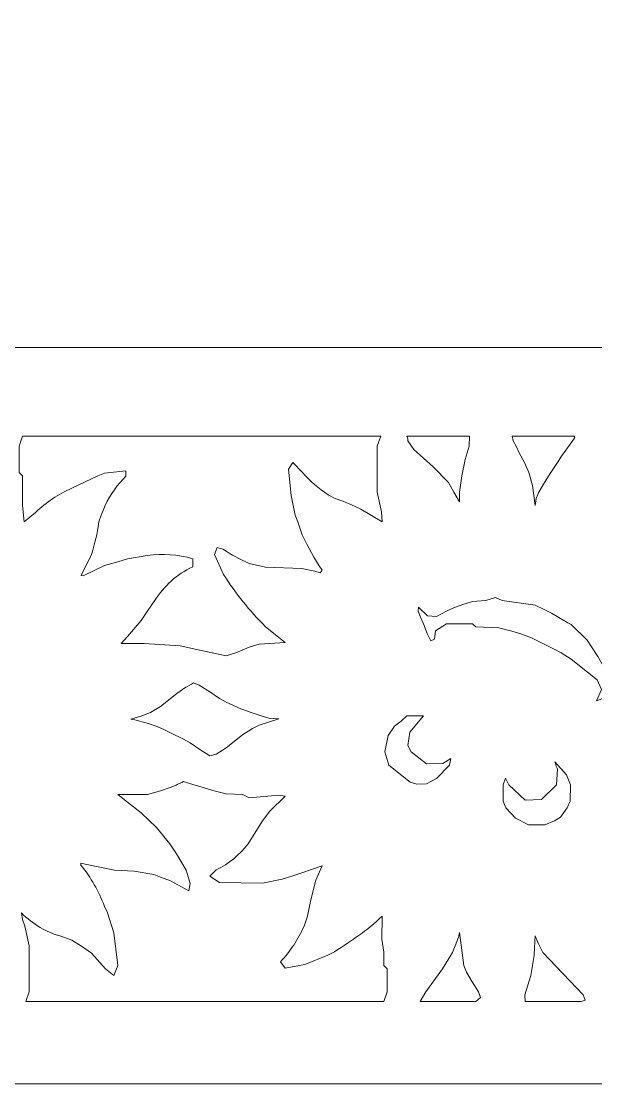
# Model space of a CAD drawing. Header units: centimetres. Extents: x -13.8 to 13.8, y -13.7 to 13.7.
# Drawn here: x 4.453 to 6.462, y -13.671 to -9.957 of the extents above; entities that cross this region are included whole.
import ezdxf

# ---------------------------------------------------------------- set-up
doc = ezdxf.new("R2010")
doc.units = ezdxf.units.CM
doc.header["$MEASUREMENT"] = 0
doc.layers.add('Layer 1', color=7, linetype='Continuous')

msp = doc.modelspace()

# ---------------------------------------------------------------- linework, layer by layer
at = {"layer": 'Layer 1', "lineweight": 0}
msp.add_lwpolyline([(0.73523, -13.67105), (13.55625, -13.67105), (13.55625, -0.86165), (0.73523, -0.86165), (0.73523, -13.67105)], close=True, dxfattribs=at)
at = {"layer": 'Layer 1', "color": 7, "lineweight": 0}
msp.add_lwpolyline([(3.3087, -11.09798), (10.9828, -11.09798), (10.9828, -3.4353), (3.3087, -3.4353), (3.3087, -11.09798)], close=True, dxfattribs=at)
for points, knots in [([(4.45741, -11.40809), (4.45741, -11.40809), (5.70995, -11.40809), (5.70995, -11.40809), (5.70995, -11.40809), (5.70995, -11.40809), (5.69815, -11.44257), (5.69815, -11.44257), (5.69815, -11.44257), (5.69815, -11.44257), (5.69815, -11.60315), (5.69815, -11.60315), (5.69815, -11.60315), (5.69815, -11.60315), (5.71262, -11.6725), (5.71262, -11.6725), (5.71262, -11.6725), (5.71262, -11.6725), (5.71548, -11.70698), (5.71548, -11.70698), (5.71548, -11.70698), (5.71548, -11.70698), (5.6406, -11.66221), (5.6406, -11.66221), (5.6406, -11.66221), (5.6406, -11.66221), (5.60612, -11.6466), (5.60612, -11.6466), (5.60612, -11.6466), (5.60612, -11.6466), (5.58307, -11.63707), (5.58307, -11.63707), (5.58307, -11.63707), (5.58307, -11.63707), (5.54859, -11.62392), (5.54859, -11.62392), (5.54859, -11.62392), (5.54859, -11.62392), (5.52592, -11.61209), (5.52592, -11.61209), (5.52592, -11.61209), (5.49221, -11.58944), (5.46268, -11.56637), (5.43697, -11.53457), (5.43697, -11.53457), (5.43697, -11.53457), (5.40249, -11.50009), (5.40249, -11.50009), (5.40249, -11.50009), (5.40249, -11.50009), (5.38802, -11.52295), (5.38802, -11.52295), (5.38802, -11.52295), (5.38802, -11.52295), (5.39659, -11.61497), (5.39659, -11.61497), (5.39659, -11.61497), (5.39659, -11.61497), (5.41106, -11.68392), (5.41106, -11.68392), (5.41106, -11.68392), (5.41106, -11.68392), (5.4204, -11.70699), (5.4204, -11.70699), (5.4204, -11.70699), (5.4204, -11.70699), (5.43583, -11.75271), (5.43583, -11.75271), (5.43583, -11.75271), (5.45623, -11.79631), (5.47718, -11.83653), (5.50555, -11.8754), (5.50555, -11.8754), (5.50555, -11.8754), (5.49888, -11.88511), (5.49888, -11.88511), (5.49888, -11.88511), (5.49888, -11.88511), (5.47964, -11.87998), (5.47964, -11.87998), (5.47964, -11.87998), (5.47964, -11.87998), (5.43392, -11.86969), (5.43392, -11.86969), (5.43392, -11.86969), (5.43392, -11.86969), (5.30742, -11.86511), (5.30742, -11.86511), (5.30742, -11.86511), (5.30742, -11.86511), (5.25008, -11.85236), (5.25008, -11.85236), (5.25008, -11.85236), (5.21751, -11.83789), (5.1874, -11.8232), (5.15827, -11.80264), (5.15827, -11.80264), (5.15827, -11.80264), (5.13808, -11.79692), (5.13808, -11.79692), (5.13808, -11.79692), (5.13808, -11.79692), (5.12855, -11.82169), (5.12855, -11.82169), (5.12855, -11.82169), (5.12855, -11.82169), (5.16017, -11.89064), (5.16017, -11.89064), (5.16017, -11.89064), (5.20436, -11.95866), (5.24971, -12.01656), (5.30741, -12.07352), (5.30741, -12.07352), (5.30741, -12.07352), (5.37618, -12.12818), (5.37618, -12.12818), (5.37618, -12.12818), (5.37618, -12.12818), (5.28455, -12.13503), (5.28455, -12.13503), (5.28455, -12.13503), (5.28455, -12.13503), (5.25007, -12.14532), (5.25007, -12.14532), (5.25007, -12.14532), (5.25007, -12.14532), (5.20398, -12.16458), (5.20398, -12.16458), (5.20398, -12.16458), (5.20398, -12.16458), (5.1695, -12.17543), (5.1695, -12.17543), (5.1695, -12.17543), (5.1695, -12.17543), (5.07787, -12.15561), (5.07787, -12.15561), (5.07787, -12.15561), (5.07787, -12.15561), (5.00892, -12.14093), (5.00892, -12.14093), (5.00892, -12.14093), (5.00892, -12.14093), (4.88279, -12.13199), (4.88279, -12.13199), (4.88279, -12.13199), (4.88279, -12.13199), (4.80206, -12.13199), (4.80206, -12.13199), (4.80206, -12.13199), (4.80206, -12.13199), (4.82492, -12.10741), (4.82492, -12.10741), (4.82492, -12.10741), (4.82492, -12.10741), (4.87273, -12.05158), (4.87273, -12.05158), (4.87273, -12.05158), (4.87273, -12.05158), (4.8958, -12.0171), (4.8958, -12.0171), (4.8958, -12.0171), (4.8958, -12.0171), (4.91903, -11.98262), (4.91903, -11.98262), (4.91903, -11.98262), (4.95409, -11.92984), (4.99542, -11.89155), (5.05312, -11.86393), (5.05312, -11.86393), (5.05312, -11.86393), (5.05293, -11.83612), (5.05293, -11.83612), (5.05293, -11.83612), (4.99901, -11.82125), (4.94929, -11.81649), (4.89386, -11.82469), (4.89386, -11.82469), (4.89386, -11.82469), (4.82491, -11.83612), (4.82491, -11.83612), (4.82491, -11.83612), (4.82491, -11.83612), (4.79043, -11.8466), (4.79043, -11.8466), (4.79043, -11.8466), (4.79043, -11.8466), (4.74452, -11.85994), (4.74452, -11.85994), (4.74452, -11.85994), (4.74452, -11.85994), (4.66983, -11.89576), (4.66983, -11.89576), (4.66983, -11.89576), (4.66983, -11.89576), (4.66316, -11.89481), (4.66316, -11.89481), (4.66316, -11.89481), (4.66316, -11.89481), (4.69859, -11.82165), (4.69859, -11.82165), (4.69859, -11.82165), (4.71134, -11.77728), (4.71878, -11.75328), (4.72468, -11.70679), (4.72468, -11.70679), (4.72468, -11.70679), (4.73307, -11.68393), (4.73307, -11.68393), (4.73307, -11.68393), (4.73307, -11.68393), (4.74659, -11.64945), (4.74659, -11.64945), (4.74659, -11.64945), (4.76622, -11.6104), (4.78831, -11.57801), (4.81935, -11.54695), (4.81935, -11.54695), (4.81935, -11.54695), (4.81935, -11.52904), (4.81935, -11.52904), (4.81935, -11.52904), (4.81935, -11.52904), (4.74447, -11.53743), (4.74447, -11.53743), (4.74447, -11.53743), (4.74447, -11.53743), (4.7214, -11.546), (4.7214, -11.546), (4.7214, -11.546), (4.7214, -11.546), (4.62977, -11.58944), (4.62977, -11.58944), (4.62977, -11.58944), (4.58119, -11.61172), (4.54195, -11.63762), (4.50327, -11.67403), (4.50327, -11.67403), (4.50327, -11.67403), (4.46289, -11.707), (4.46289, -11.707), (4.46289, -11.707), (4.46289, -11.707), (4.45736, -11.64945), (4.45736, -11.64945), (4.45736, -11.64945), (4.45736, -11.64945), (4.45736, -11.61497), (4.45736, -11.61497), (4.45736, -11.61497), (4.45736, -11.61497), (4.45736, -11.54602), (4.45736, -11.54602), (4.45736, -11.54602), (4.45736, -11.54602), (4.44593, -11.53419), (4.44593, -11.53419), (4.44593, -11.53419), (4.44593, -11.53419), (4.44593, -11.44256), (4.44593, -11.44256), (4.44593, -11.44256), (4.44593, -11.44256), (4.45741, -11.40809), (4.45741, -11.40809)], [0, 0, 0, 0, 0.0149254, 0.0149254, 0.0149254, 0.0149254, 0.0298507, 0.0298507, 0.0298507, 0.0298507, 0.0447761, 0.0447761, 0.0447761, 0.0447761, 0.0597015, 0.0597015, 0.0597015, 0.0597015, 0.0746269, 0.0746269, 0.0746269, 0.0746269, 0.0895522, 0.0895522, 0.0895522, 0.0895522, 0.1044776, 0.1044776, 0.1044776, 0.1044776, 0.119403, 0.119403, 0.119403, 0.119403, 0.1343284, 0.1343284, 0.1343284, 0.1343284, 0.1492537, 0.1492537, 0.1492537, 0.1492537, 0.1641791, 0.1641791, 0.1641791, 0.1641791, 0.1791045, 0.1791045, 0.1791045, 0.1791045, 0.1940299, 0.1940299, 0.1940299, 0.1940299, 0.2089552, 0.2089552, 0.2089552, 0.2089552, 0.2238806, 0.2238806, 0.2238806, 0.2238806, 0.238806, 0.238806, 0.238806, 0.238806, 0.2537313, 0.2537313, 0.2537313, 0.2537313, 0.2686567, 0.2686567, 0.2686567, 0.2686567, 0.2835821, 0.2835821, 0.2835821, 0.2835821, 0.2985075, 0.2985075, 0.2985075, 0.2985075, 0.3134328, 0.3134328, 0.3134328, 0.3134328, 0.3283582, 0.3283582, 0.3283582, 0.3283582, 0.3432836, 0.3432836, 0.3432836, 0.3432836, 0.358209, 0.358209, 0.358209, 0.358209, 0.3731343, 0.3731343, 0.3731343, 0.3731343, 0.3880597, 0.3880597, 0.3880597, 0.3880597, 0.4029851, 0.4029851, 0.4029851, 0.4029851, 0.4179104, 0.4179104, 0.4179104, 0.4179104, 0.4328358, 0.4328358, 0.4328358, 0.4328358, 0.4477612, 0.4477612, 0.4477612, 0.4477612, 0.4626866, 0.4626866, 0.4626866, 0.4626866, 0.4776119, 0.4776119, 0.4776119, 0.4776119, 0.4925373, 0.4925373, 0.4925373, 0.4925373, 0.5074627, 0.5074627, 0.5074627, 0.5074627, 0.5223881, 0.5223881, 0.5223881, 0.5223881, 0.5373134, 0.5373134, 0.5373134, 0.5373134, 0.5522388, 0.5522388, 0.5522388, 0.5522388, 0.5671642, 0.5671642, 0.5671642, 0.5671642, 0.5820896, 0.5820896, 0.5820896, 0.5820896, 0.5970149, 0.5970149, 0.5970149, 0.5970149, 0.6119403, 0.6119403, 0.6119403, 0.6119403, 0.6268657, 0.6268657, 0.6268657, 0.6268657, 0.641791, 0.641791, 0.641791, 0.641791, 0.6567164, 0.6567164, 0.6567164, 0.6567164, 0.6716418, 0.6716418, 0.6716418, 0.6716418, 0.6865672, 0.6865672, 0.6865672, 0.6865672, 0.7014925, 0.7014925, 0.7014925, 0.7014925, 0.7164179, 0.7164179, 0.7164179, 0.7164179, 0.7313433, 0.7313433, 0.7313433, 0.7313433, 0.7462687, 0.7462687, 0.7462687, 0.7462687, 0.761194, 0.761194, 0.761194, 0.761194, 0.7761194, 0.7761194, 0.7761194, 0.7761194, 0.7910448, 0.7910448, 0.7910448, 0.7910448, 0.8059701, 0.8059701, 0.8059701, 0.8059701, 0.8208955, 0.8208955, 0.8208955, 0.8208955, 0.8358209, 0.8358209, 0.8358209, 0.8358209, 0.8507463, 0.8507463, 0.8507463, 0.8507463, 0.8656716, 0.8656716, 0.8656716, 0.8656716, 0.880597, 0.880597, 0.880597, 0.880597, 0.8955224, 0.8955224, 0.8955224, 0.8955224, 0.9104478, 0.9104478, 0.9104478, 0.9104478, 0.9253731, 0.9253731, 0.9253731, 0.9253731, 0.9402985, 0.9402985, 0.9402985, 0.9402985, 0.9552239, 0.9552239, 0.9552239, 0.9552239, 0.9701493, 0.9701493, 0.9701493, 0.9701493, 1, 1, 1, 1]), ([(5.80157, -11.40809), (5.80157, -11.40809), (6.02006, -11.40809), (6.02006, -11.40809), (6.02006, -11.40809), (6.02006, -11.40809), (6.01911, -11.44257), (6.01911, -11.44257), (6.01911, -11.44257), (6.01911, -11.44257), (6.00522, -11.48887), (6.00522, -11.48887), (6.00522, -11.48887), (6.00522, -11.48887), (5.99398, -11.54602), (5.99398, -11.54602), (5.99398, -11.54602), (5.99398, -11.54602), (5.98559, -11.60317), (5.98559, -11.60317), (5.98559, -11.60317), (5.98559, -11.60317), (5.98559, -11.63765), (5.98559, -11.63765), (5.98559, -11.63765), (5.98559, -11.63765), (5.96519, -11.60355), (5.96519, -11.60355), (5.96519, -11.60355), (5.96519, -11.60355), (5.94691, -11.56907), (5.94691, -11.56907), (5.94691, -11.56907), (5.94691, -11.56907), (5.89317, -11.51459), (5.89317, -11.51459), (5.89317, -11.51459), (5.89317, -11.51459), (5.82631, -11.4544), (5.82631, -11.4544), (5.82631, -11.4544), (5.82631, -11.4544), (5.80535, -11.42373), (5.80535, -11.42373), (5.80535, -11.42373), (5.80538, -11.4237), (5.80424, -11.41399), (5.80157, -11.40809)], [0, 0, 0, 0, 0.0769231, 0.0769231, 0.0769231, 0.0769231, 0.1538462, 0.1538462, 0.1538462, 0.1538462, 0.2307692, 0.2307692, 0.2307692, 0.2307692, 0.3076923, 0.3076923, 0.3076923, 0.3076923, 0.3846154, 0.3846154, 0.3846154, 0.3846154, 0.4615385, 0.4615385, 0.4615385, 0.4615385, 0.5384615, 0.5384615, 0.5384615, 0.5384615, 0.6153846, 0.6153846, 0.6153846, 0.6153846, 0.6923077, 0.6923077, 0.6923077, 0.6923077, 0.7692308, 0.7692308, 0.7692308, 0.7692308, 0.8461538, 0.8461538, 0.8461538, 0.8461538, 1, 1, 1, 1]), ([(6.16924, -11.40809), (6.16924, -11.40809), (6.38754, -11.40809), (6.38754, -11.40809), (6.38754, -11.40809), (6.38754, -11.40809), (6.38754, -11.41399), (6.38754, -11.41399), (6.38754, -11.41399), (6.38754, -11.41399), (6.3424, -11.47704), (6.3424, -11.47704), (6.3424, -11.47704), (6.3424, -11.47704), (6.32811, -11.50009), (6.32811, -11.50009), (6.32811, -11.50009), (6.32811, -11.50009), (6.30504, -11.53457), (6.30504, -11.53457), (6.30504, -11.53457), (6.30504, -11.53457), (6.28295, -11.56905), (6.28295, -11.56905), (6.28295, -11.56905), (6.28295, -11.56905), (6.26295, -11.60353), (6.26295, -11.60353), (6.26295, -11.60353), (6.26295, -11.60353), (6.25342, -11.62486), (6.25342, -11.62486), (6.25342, -11.62486), (6.25342, -11.62486), (6.24961, -11.64944), (6.24961, -11.64944), (6.24961, -11.64944), (6.24961, -11.64944), (6.24104, -11.58049), (6.24104, -11.58049), (6.24104, -11.58049), (6.24104, -11.58049), (6.22752, -11.53458), (6.22752, -11.53458), (6.22752, -11.53458), (6.22752, -11.53458), (6.21305, -11.5001), (6.21305, -11.5001), (6.21305, -11.5001), (6.21305, -11.5001), (6.19421, -11.46562), (6.19421, -11.46562), (6.19421, -11.46562), (6.19421, -11.46562), (6.18355, -11.44257), (6.18355, -11.44257), (6.18355, -11.44257), (6.18355, -11.44257), (6.17307, -11.42371), (6.17307, -11.42371), (6.17307, -11.42371), (6.17305, -11.4237), (6.17209, -11.41399), (6.16924, -11.40809)], [0, 0, 0, 0, 0.0588235, 0.0588235, 0.0588235, 0.0588235, 0.1176471, 0.1176471, 0.1176471, 0.1176471, 0.1764706, 0.1764706, 0.1764706, 0.1764706, 0.2352941, 0.2352941, 0.2352941, 0.2352941, 0.2941176, 0.2941176, 0.2941176, 0.2941176, 0.3529412, 0.3529412, 0.3529412, 0.3529412, 0.4117647, 0.4117647, 0.4117647, 0.4117647, 0.4705882, 0.4705882, 0.4705882, 0.4705882, 0.5294118, 0.5294118, 0.5294118, 0.5294118, 0.5882353, 0.5882353, 0.5882353, 0.5882353, 0.6470588, 0.6470588, 0.6470588, 0.6470588, 0.7058824, 0.7058824, 0.7058824, 0.7058824, 0.7647059, 0.7647059, 0.7647059, 0.7647059, 0.8235294, 0.8235294, 0.8235294, 0.8235294, 0.8823529, 0.8823529, 0.8823529, 0.8823529, 1, 1, 1, 1]), ([(6.11172, -11.97102), (6.11172, -11.97102), (6.13476, -11.98227), (6.13476, -11.98227), (6.13476, -11.98227), (6.13476, -11.98227), (6.24964, -11.99788), (6.24964, -11.99788), (6.24964, -11.99788), (6.24964, -11.99788), (6.28409, -12.01502), (6.28409, -12.01502), (6.28409, -12.01502), (6.28409, -12.01502), (6.30677, -12.02568), (6.30677, -12.02568), (6.30677, -12.02568), (6.30677, -12.02568), (6.36431, -12.06018), (6.36431, -12.06018), (6.36431, -12.06018), (6.36431, -12.06018), (6.37574, -12.06609), (6.37574, -12.06609), (6.37574, -12.06609), (6.37574, -12.06609), (6.43157, -12.12056), (6.43157, -12.12056), (6.43157, -12.12056), (6.43157, -12.12056), (6.44678, -12.14361), (6.44678, -12.14361), (6.44678, -12.14361), (6.44678, -12.14361), (6.4689, -12.17811), (6.4689, -12.17811), (6.4689, -12.17811), (6.4689, -12.17811), (6.48891, -12.21256), (6.48891, -12.21256), (6.48891, -12.21256), (6.48891, -12.21256), (6.49957, -12.23523), (6.49957, -12.23523), (6.49957, -12.23523), (6.49957, -12.23523), (6.53672, -12.27564), (6.53672, -12.27564), (6.53672, -12.27564), (6.53672, -12.27564), (6.57386, -12.27468), (6.57386, -12.27468), (6.57386, -12.27468), (6.57386, -12.27468), (6.56738, -12.28916), (6.56738, -12.28916), (6.56738, -12.28916), (6.56738, -12.28916), (6.53672, -12.30326), (6.53672, -12.30326), (6.53672, -12.30326), (6.53672, -12.30326), (6.50224, -12.31868), (6.50224, -12.31868), (6.50224, -12.31868), (6.50224, -12.31868), (6.46509, -12.3322), (6.46509, -12.3322), (6.46509, -12.3322), (6.46509, -12.3322), (6.48224, -12.29278), (6.48224, -12.29278), (6.48224, -12.29278), (6.48224, -12.29278), (6.46718, -12.25905), (6.46718, -12.25905), (6.46718, -12.25905), (6.46718, -12.25905), (6.43326, -12.23259), (6.43326, -12.23259), (6.43326, -12.23259), (6.43326, -12.23259), (6.37574, -12.18742), (6.37574, -12.18742), (6.37574, -12.18742), (6.37574, -12.18742), (6.34127, -12.16533), (6.34127, -12.16533), (6.34127, -12.16533), (6.34127, -12.16533), (6.31859, -12.15295), (6.31859, -12.15295), (6.31859, -12.15295), (6.31859, -12.15295), (6.27229, -12.13027), (6.27229, -12.13027), (6.27229, -12.13027), (6.27229, -12.13027), (6.23782, -12.11199), (6.23782, -12.11199), (6.23782, -12.11199), (6.23782, -12.11199), (6.20353, -12.09942), (6.20353, -12.09942), (6.20353, -12.09942), (6.20353, -12.09942), (6.16905, -12.08876), (6.16905, -12.08876), (6.16905, -12.08876), (6.16905, -12.08876), (6.12312, -12.07752), (6.12312, -12.07752), (6.12312, -12.07752), (6.12312, -12.07752), (6.04274, -12.07426), (6.04274, -12.07426), (6.04274, -12.07426), (6.04274, -12.07426), (6.03152, -12.06302), (6.03152, -12.06302), (6.03152, -12.06302), (6.03152, -12.06302), (5.9395, -12.06302), (5.9395, -12.06302), (5.9395, -12.06302), (5.9395, -12.06302), (5.90121, -12.08781), (5.90121, -12.08781), (5.90121, -12.08781), (5.90121, -12.08781), (5.89817, -12.11675), (5.89817, -12.11675), (5.89817, -12.11675), (5.89817, -12.11675), (5.88558, -12.12324), (5.88558, -12.12324), (5.88558, -12.12324), (5.88558, -12.12324), (5.87224, -12.09752), (5.87224, -12.09752), (5.87224, -12.09752), (5.87224, -12.09752), (5.85986, -12.06302), (5.85986, -12.06302), (5.85986, -12.06302), (5.85986, -12.06302), (5.84938, -12.04018), (5.84938, -12.04018), (5.84938, -12.04018), (5.84938, -12.04018), (5.84084, -12.01883), (5.84084, -12.01883), (5.84084, -12.01883), (5.84084, -12.01883), (5.84253, -12.00568), (5.84253, -12.00568), (5.84253, -12.00568), (5.84253, -12.00568), (5.87319, -12.03542), (5.87319, -12.03542), (5.87319, -12.03542), (5.87319, -12.03542), (5.90502, -12.03751), (5.90502, -12.03751), (5.90502, -12.03751), (5.90502, -12.03751), (5.9395, -12.01883), (5.9395, -12.01883), (5.9395, -12.01883), (5.9395, -12.01883), (5.96215, -12.00854), (5.96215, -12.00854), (5.96215, -12.00854), (5.96215, -12.00854), (5.99665, -11.99616), (5.99665, -11.99616), (5.99665, -11.99616), (5.99665, -11.99616), (6.03112, -11.98549), (6.03112, -11.98549), (6.03112, -11.98549), (6.03112, -11.98549), (6.07724, -11.98227), (6.07724, -11.98227), (6.07724, -11.98227), (6.07724, -11.98227), (6.11172, -11.97102), (6.11172, -11.97102)], [0, 0, 0, 0, 0.0208333, 0.0208333, 0.0208333, 0.0208333, 0.0416667, 0.0416667, 0.0416667, 0.0416667, 0.0625, 0.0625, 0.0625, 0.0625, 0.0833333, 0.0833333, 0.0833333, 0.0833333, 0.1041667, 0.1041667, 0.1041667, 0.1041667, 0.125, 0.125, 0.125, 0.125, 0.1458333, 0.1458333, 0.1458333, 0.1458333, 0.1666667, 0.1666667, 0.1666667, 0.1666667, 0.1875, 0.1875, 0.1875, 0.1875, 0.2083333, 0.2083333, 0.2083333, 0.2083333, 0.2291667, 0.2291667, 0.2291667, 0.2291667, 0.25, 0.25, 0.25, 0.25, 0.2708333, 0.2708333, 0.2708333, 0.2708333, 0.2916667, 0.2916667, 0.2916667, 0.2916667, 0.3125, 0.3125, 0.3125, 0.3125, 0.3333333, 0.3333333, 0.3333333, 0.3333333, 0.3541667, 0.3541667, 0.3541667, 0.3541667, 0.375, 0.375, 0.375, 0.375, 0.3958333, 0.3958333, 0.3958333, 0.3958333, 0.4166667, 0.4166667, 0.4166667, 0.4166667, 0.4375, 0.4375, 0.4375, 0.4375, 0.4583333, 0.4583333, 0.4583333, 0.4583333, 0.4791667, 0.4791667, 0.4791667, 0.4791667, 0.5, 0.5, 0.5, 0.5, 0.5208333, 0.5208333, 0.5208333, 0.5208333, 0.5416667, 0.5416667, 0.5416667, 0.5416667, 0.5625, 0.5625, 0.5625, 0.5625, 0.5833333, 0.5833333, 0.5833333, 0.5833333, 0.6041667, 0.6041667, 0.6041667, 0.6041667, 0.625, 0.625, 0.625, 0.625, 0.6458333, 0.6458333, 0.6458333, 0.6458333, 0.6666667, 0.6666667, 0.6666667, 0.6666667, 0.6875, 0.6875, 0.6875, 0.6875, 0.7083333, 0.7083333, 0.7083333, 0.7083333, 0.7291667, 0.7291667, 0.7291667, 0.7291667, 0.75, 0.75, 0.75, 0.75, 0.7708333, 0.7708333, 0.7708333, 0.7708333, 0.7916667, 0.7916667, 0.7916667, 0.7916667, 0.8125, 0.8125, 0.8125, 0.8125, 0.8333333, 0.8333333, 0.8333333, 0.8333333, 0.8541667, 0.8541667, 0.8541667, 0.8541667, 0.875, 0.875, 0.875, 0.875, 0.8958333, 0.8958333, 0.8958333, 0.8958333, 0.9166667, 0.9166667, 0.9166667, 0.9166667, 0.9375, 0.9375, 0.9375, 0.9375, 0.9583333, 0.9583333, 0.9583333, 0.9583333, 1, 1, 1, 1]), ([(5.055, -12.26971), (5.055, -12.26971), (5.07577, -12.2777), (5.07577, -12.2777), (5.07577, -12.2777), (5.07577, -12.2777), (5.11234, -12.30151), (5.11234, -12.30151), (5.11234, -12.30151), (5.11234, -12.30151), (5.14663, -12.32416), (5.14663, -12.32416), (5.14663, -12.32416), (5.14663, -12.32416), (5.16949, -12.33691), (5.16949, -12.33691), (5.16949, -12.33691), (5.16949, -12.33691), (5.19254, -12.34834), (5.19254, -12.34834), (5.19254, -12.34834), (5.19254, -12.34834), (5.21559, -12.35863), (5.21559, -12.35863), (5.21559, -12.35863), (5.21559, -12.35863), (5.25007, -12.37138), (5.25007, -12.37138), (5.25007, -12.37138), (5.25007, -12.37138), (5.28455, -12.38281), (5.28455, -12.38281), (5.28455, -12.38281), (5.28455, -12.38281), (5.31903, -12.3931), (5.31903, -12.3931), (5.31903, -12.3931), (5.31903, -12.3931), (5.35351, -12.39577), (5.35351, -12.39577), (5.35351, -12.39577), (5.35351, -12.39577), (5.28456, -12.41728), (5.28456, -12.41728), (5.28456, -12.41728), (5.28456, -12.41728), (5.26151, -12.42966), (5.26151, -12.42966), (5.26151, -12.42966), (5.26151, -12.42966), (5.22703, -12.45196), (5.22703, -12.45196), (5.22703, -12.45196), (5.22703, -12.45196), (5.16951, -12.49654), (5.16951, -12.49654), (5.16951, -12.49654), (5.16951, -12.49654), (5.13503, -12.51882), (5.13503, -12.51882), (5.13503, -12.51882), (5.13503, -12.51882), (5.11236, -12.52435), (5.11236, -12.52435), (5.11236, -12.52435), (5.11236, -12.52435), (5.07788, -12.50226), (5.07788, -12.50226), (5.07788, -12.50226), (5.07788, -12.50226), (5.0434, -12.47959), (5.0434, -12.47959), (5.0434, -12.47959), (5.0434, -12.47959), (5.02017, -12.46684), (5.02017, -12.46684), (5.02017, -12.46684), (5.02017, -12.46684), (4.97442, -12.44417), (4.97442, -12.44417), (4.97442, -12.44417), (4.97442, -12.44417), (4.95137, -12.43237), (4.95137, -12.43237), (4.95137, -12.43237), (4.95137, -12.43237), (4.92814, -12.42208), (4.92814, -12.42208), (4.92814, -12.42208), (4.92814, -12.42208), (4.89366, -12.41065), (4.89366, -12.41065), (4.89366, -12.41065), (4.89366, -12.41065), (4.85006, -12.39903), (4.85006, -12.39903), (4.85006, -12.39903), (4.85006, -12.39903), (4.83654, -12.39694), (4.83654, -12.39694), (4.83654, -12.39694), (4.83654, -12.39694), (4.87102, -12.38665), (4.87102, -12.38665), (4.87102, -12.38665), (4.87102, -12.38665), (4.9055, -12.37313), (4.9055, -12.37313), (4.9055, -12.37313), (4.9055, -12.37313), (4.93998, -12.35236), (4.93998, -12.35236), (4.93998, -12.35236), (4.93998, -12.35236), (4.99713, -12.3072), (4.99713, -12.3072), (4.99713, -12.3072), (4.99713, -12.3072), (5.02896, -12.28529), (5.02896, -12.28529), (5.02896, -12.28529), (5.02891, -12.28535), (5.04986, -12.27429), (5.055, -12.26971)], [0, 0, 0, 0, 0.03125, 0.03125, 0.03125, 0.03125, 0.0625, 0.0625, 0.0625, 0.0625, 0.09375, 0.09375, 0.09375, 0.09375, 0.125, 0.125, 0.125, 0.125, 0.15625, 0.15625, 0.15625, 0.15625, 0.1875, 0.1875, 0.1875, 0.1875, 0.21875, 0.21875, 0.21875, 0.21875, 0.25, 0.25, 0.25, 0.25, 0.28125, 0.28125, 0.28125, 0.28125, 0.3125, 0.3125, 0.3125, 0.3125, 0.34375, 0.34375, 0.34375, 0.34375, 0.375, 0.375, 0.375, 0.375, 0.40625, 0.40625, 0.40625, 0.40625, 0.4375, 0.4375, 0.4375, 0.4375, 0.46875, 0.46875, 0.46875, 0.46875, 0.5, 0.5, 0.5, 0.5, 0.53125, 0.53125, 0.53125, 0.53125, 0.5625, 0.5625, 0.5625, 0.5625, 0.59375, 0.59375, 0.59375, 0.59375, 0.625, 0.625, 0.625, 0.625, 0.65625, 0.65625, 0.65625, 0.65625, 0.6875, 0.6875, 0.6875, 0.6875, 0.71875, 0.71875, 0.71875, 0.71875, 0.75, 0.75, 0.75, 0.75, 0.78125, 0.78125, 0.78125, 0.78125, 0.8125, 0.8125, 0.8125, 0.8125, 0.84375, 0.84375, 0.84375, 0.84375, 0.875, 0.875, 0.875, 0.875, 0.90625, 0.90625, 0.90625, 0.90625, 0.9375, 0.9375, 0.9375, 0.9375, 1, 1, 1, 1]), ([(5.80157, -12.38459), (5.80157, -12.38459), (5.85909, -12.38459), (5.85909, -12.38459), (5.85909, -12.38459), (5.85909, -12.38459), (5.81128, -12.44211), (5.81128, -12.44211), (5.81128, -12.44211), (5.81128, -12.44211), (5.80538, -12.4882), (5.80538, -12.4882), (5.80538, -12.4882), (5.80538, -12.4882), (5.81681, -12.51106), (5.81681, -12.51106), (5.81681, -12.51106), (5.81681, -12.51106), (5.87052, -12.55334), (5.87052, -12.55334), (5.87052, -12.55334), (5.87052, -12.55334), (5.92767, -12.55125), (5.92767, -12.55125), (5.92767, -12.55125), (5.92767, -12.55125), (5.95566, -12.5341), (5.95566, -12.5341), (5.95566, -12.5341), (5.95566, -12.5341), (5.95071, -12.55715), (5.95071, -12.55715), (5.95071, -12.55715), (5.95071, -12.55715), (5.90499, -12.60364), (5.90499, -12.60364), (5.90499, -12.60364), (5.90499, -12.60364), (5.87051, -12.62232), (5.87051, -12.62232), (5.87051, -12.62232), (5.87051, -12.62232), (5.83603, -12.62404), (5.83603, -12.62404), (5.83603, -12.62404), (5.83603, -12.62404), (5.81298, -12.61642), (5.81298, -12.61642), (5.81298, -12.61642), (5.81298, -12.61642), (5.7381, -12.55718), (5.7381, -12.55718), (5.7381, -12.55718), (5.7381, -12.55718), (5.72495, -12.51109), (5.72495, -12.51109), (5.72495, -12.51109), (5.72495, -12.51109), (5.73638, -12.45375), (5.73638, -12.45375), (5.73638, -12.45375), (5.73638, -12.45375), (5.75847, -12.42136), (5.75847, -12.42136), (5.75847, -12.42136), (5.75847, -12.42136), (5.77675, -12.40763), (5.77675, -12.40763), (5.77675, -12.40763), (5.77681, -12.40764), (5.79681, -12.38975), (5.80157, -12.38459)], [0, 0, 0, 0, 0.0526316, 0.0526316, 0.0526316, 0.0526316, 0.1052632, 0.1052632, 0.1052632, 0.1052632, 0.1578947, 0.1578947, 0.1578947, 0.1578947, 0.2105263, 0.2105263, 0.2105263, 0.2105263, 0.2631579, 0.2631579, 0.2631579, 0.2631579, 0.3157895, 0.3157895, 0.3157895, 0.3157895, 0.3684211, 0.3684211, 0.3684211, 0.3684211, 0.4210526, 0.4210526, 0.4210526, 0.4210526, 0.4736842, 0.4736842, 0.4736842, 0.4736842, 0.5263158, 0.5263158, 0.5263158, 0.5263158, 0.5789474, 0.5789474, 0.5789474, 0.5789474, 0.6315789, 0.6315789, 0.6315789, 0.6315789, 0.6842105, 0.6842105, 0.6842105, 0.6842105, 0.7368421, 0.7368421, 0.7368421, 0.7368421, 0.7894737, 0.7894737, 0.7894737, 0.7894737, 0.8421053, 0.8421053, 0.8421053, 0.8421053, 0.8947368, 0.8947368, 0.8947368, 0.8947368, 1, 1, 1, 1]), ([(6.31859, -12.54556), (6.31859, -12.54556), (6.35992, -12.59165), (6.35992, -12.59165), (6.35992, -12.59165), (6.35992, -12.59165), (6.37307, -12.62613), (6.37307, -12.62613), (6.37307, -12.62613), (6.37307, -12.62613), (6.37193, -12.68328), (6.37193, -12.68328), (6.37193, -12.68328), (6.37193, -12.68328), (6.36164, -12.70651), (6.36164, -12.70651), (6.36164, -12.70651), (6.36164, -12.70651), (6.33859, -12.7389), (6.33859, -12.7389), (6.33859, -12.7389), (6.33859, -12.7389), (6.31745, -12.75224), (6.31745, -12.75224), (6.31745, -12.75224), (6.31745, -12.75224), (6.28411, -12.76576), (6.28411, -12.76576), (6.28411, -12.76576), (6.28411, -12.76576), (6.2266, -12.76575), (6.2266, -12.76575), (6.2266, -12.76575), (6.2266, -12.76575), (6.18183, -12.74252), (6.18183, -12.74252), (6.18183, -12.74252), (6.18183, -12.74252), (6.14791, -12.70651), (6.14791, -12.70651), (6.14791, -12.70651), (6.14791, -12.70651), (6.13857, -12.68328), (6.13857, -12.68328), (6.13857, -12.68328), (6.13857, -12.68328), (6.13762, -12.62613), (6.13762, -12.62613), (6.13762, -12.62613), (6.13762, -12.62613), (6.14619, -12.60308), (6.14619, -12.60308), (6.14619, -12.60308), (6.14619, -12.60308), (6.15762, -12.62613), (6.15762, -12.62613), (6.15762, -12.62613), (6.15762, -12.62613), (6.21514, -12.67947), (6.21514, -12.67947), (6.21514, -12.67947), (6.21514, -12.67947), (6.27229, -12.67775), (6.27229, -12.67775), (6.27229, -12.67775), (6.27229, -12.67775), (6.32449, -12.62613), (6.32449, -12.62613), (6.32449, -12.62613), (6.32449, -12.62613), (6.32811, -12.57126), (6.32811, -12.57126), (6.32811, -12.57126), (6.32812, -12.57128), (6.32031, -12.55128), (6.31859, -12.54556)], [0, 0, 0, 0, 0.05, 0.05, 0.05, 0.05, 0.1, 0.1, 0.1, 0.1, 0.15, 0.15, 0.15, 0.15, 0.2, 0.2, 0.2, 0.2, 0.25, 0.25, 0.25, 0.25, 0.3, 0.3, 0.3, 0.3, 0.35, 0.35, 0.35, 0.35, 0.4, 0.4, 0.4, 0.4, 0.45, 0.45, 0.45, 0.45, 0.5, 0.5, 0.5, 0.5, 0.55, 0.55, 0.55, 0.55, 0.6, 0.6, 0.6, 0.6, 0.65, 0.65, 0.65, 0.65, 0.7, 0.7, 0.7, 0.7, 0.75, 0.75, 0.75, 0.75, 0.8, 0.8, 0.8, 0.8, 0.85, 0.85, 0.85, 0.85, 0.9, 0.9, 0.9, 0.9, 1, 1, 1, 1]), ([(5.02052, -12.61433), (5.02052, -12.61433), (5.05367, -12.62518), (5.05367, -12.62518), (5.05367, -12.62518), (5.05367, -12.62518), (5.0891, -12.63547), (5.0891, -12.63547), (5.0891, -12.63547), (5.0891, -12.63547), (5.12358, -12.64613), (5.12358, -12.64613), (5.12358, -12.64613), (5.12358, -12.64613), (5.16949, -12.65775), (5.16949, -12.65775), (5.16949, -12.65775), (5.16949, -12.65775), (5.22741, -12.66024), (5.22741, -12.66024), (5.22741, -12.66024), (5.22741, -12.66024), (5.25006, -12.67167), (5.25006, -12.67167), (5.25006, -12.67167), (5.25006, -12.67167), (5.35351, -12.66233), (5.35351, -12.66233), (5.35351, -12.66233), (5.35351, -12.66233), (5.37618, -12.66537), (5.37618, -12.66537), (5.37618, -12.66537), (5.37618, -12.66537), (5.32189, -12.71776), (5.32189, -12.71776), (5.32189, -12.71776), (5.32189, -12.71776), (5.29694, -12.75224), (5.29694, -12.75224), (5.29694, -12.75224), (5.29694, -12.75224), (5.24704, -12.83281), (5.24704, -12.83281), (5.24704, -12.83281), (5.21465, -12.87131), (5.18034, -12.90158), (5.13502, -12.92348), (5.13502, -12.92348), (5.13502, -12.92348), (5.11235, -12.94557), (5.11235, -12.94557), (5.11235, -12.94557), (5.11235, -12.94557), (5.14664, -12.96806), (5.14664, -12.96806), (5.14664, -12.96806), (5.14664, -12.96806), (5.29639, -12.97034), (5.29639, -12.97034), (5.29639, -12.97034), (5.29639, -12.97034), (5.36497, -12.95624), (5.36497, -12.95624), (5.36497, -12.95624), (5.36497, -12.95624), (5.39945, -12.94558), (5.39945, -12.94558), (5.39945, -12.94558), (5.39945, -12.94558), (5.43393, -12.93415), (5.43393, -12.93415), (5.43393, -12.93415), (5.43393, -12.93415), (5.46822, -12.92177), (5.46822, -12.92177), (5.46822, -12.92177), (5.46822, -12.92177), (5.50555, -12.90939), (5.50555, -12.90939), (5.50555, -12.90939), (5.50555, -12.90939), (5.48269, -12.95911), (5.48269, -12.95911), (5.48269, -12.95911), (5.48269, -12.95911), (5.46554, -13.02806), (5.46554, -13.02806), (5.46554, -13.02806), (5.46554, -13.02806), (5.45371, -13.08561), (5.45371, -13.08561), (5.45371, -13.08561), (5.45371, -13.08561), (5.44247, -13.12009), (5.44247, -13.12009), (5.44247, -13.12009), (5.41998, -13.16713), (5.39466, -13.20732), (5.35905, -13.24542), (5.35905, -13.24542), (5.35905, -13.24542), (5.3762, -13.26751), (5.3762, -13.26751), (5.3762, -13.26751), (5.3762, -13.26751), (5.44515, -13.25378), (5.44515, -13.25378), (5.44515, -13.25378), (5.44515, -13.25378), (5.52516, -13.22121), (5.52516, -13.22121), (5.52516, -13.22121), (5.52516, -13.22121), (5.5486, -13.20978), (5.5486, -13.20978), (5.5486, -13.20978), (5.61202, -13.16824), (5.65946, -13.13776), (5.71547, -13.08537), (5.71547, -13.08537), (5.71547, -13.08537), (5.71375, -13.16575), (5.71375, -13.16575), (5.71375, -13.16575), (5.71375, -13.16575), (5.72118, -13.21166), (5.72118, -13.21166), (5.72118, -13.21166), (5.72118, -13.21166), (5.72118, -13.25738), (5.72118, -13.25738), (5.72118, -13.25738), (5.72118, -13.25738), (5.73261, -13.26918), (5.73261, -13.26918), (5.73261, -13.26918), (5.73261, -13.26918), (5.73261, -13.34959), (5.73261, -13.34959), (5.73261, -13.34959), (5.73261, -13.34959), (5.72118, -13.38388), (5.72118, -13.38388), (5.72118, -13.38388), (5.72118, -13.38388), (4.46921, -13.38384), (4.46921, -13.38384), (4.46921, -13.38384), (4.46921, -13.38384), (4.48045, -13.34955), (4.48045, -13.34955), (4.48045, -13.34955), (4.48045, -13.34955), (4.48045, -13.18858), (4.48045, -13.18858), (4.48045, -13.18858), (4.48045, -13.18858), (4.46598, -13.12), (4.46598, -13.12), (4.46598, -13.12), (4.46598, -13.12), (4.45741, -13.09677), (4.45741, -13.09677), (4.45741, -13.09677), (4.45741, -13.09677), (4.4536, -13.0741), (4.4536, -13.0741), (4.4536, -13.0741), (4.49514, -13.11334), (4.53914, -13.1421), (4.59534, -13.15602), (4.59534, -13.15602), (4.59534, -13.15602), (4.62982, -13.16954), (4.62982, -13.16954), (4.62982, -13.16954), (4.62982, -13.16954), (4.6643, -13.1905), (4.6643, -13.1905), (4.6643, -13.1905), (4.6643, -13.1905), (4.69859, -13.21471), (4.69859, -13.21471), (4.69859, -13.21471), (4.69859, -13.21471), (4.74754, -13.26919), (4.74754, -13.26919), (4.74754, -13.26919), (4.74754, -13.26919), (4.7763, -13.29226), (4.7763, -13.29226), (4.7763, -13.29226), (4.7763, -13.29226), (4.79077, -13.25739), (4.79077, -13.25739), (4.79077, -13.25739), (4.79077, -13.25739), (4.7763, -13.14309), (4.7763, -13.14309), (4.7763, -13.14309), (4.7763, -13.14309), (4.75516, -13.07414), (4.75516, -13.07414), (4.75516, -13.07414), (4.75516, -13.07414), (4.7445, -13.05109), (4.7445, -13.05109), (4.7445, -13.05109), (4.72296, -12.99756), (4.6982, -12.95126), (4.66126, -12.9065), (4.66126, -12.9065), (4.66126, -12.9065), (4.66107, -12.89965), (4.66107, -12.89965), (4.66107, -12.89965), (4.66107, -12.89965), (4.67668, -12.90346), (4.67668, -12.90346), (4.67668, -12.90346), (4.67668, -12.90346), (4.77936, -12.9246), (4.77936, -12.9246), (4.77936, -12.9246), (4.77936, -12.9246), (4.84794, -12.92764), (4.84794, -12.92764), (4.84794, -12.92764), (4.84794, -12.92764), (4.91689, -12.94002), (4.91689, -12.94002), (4.91689, -12.94002), (4.91689, -12.94002), (4.93996, -12.94841), (4.93996, -12.94841), (4.93996, -12.94841), (4.93996, -12.94841), (4.97444, -12.96212), (4.97444, -12.96212), (4.97444, -12.96212), (4.97444, -12.96212), (5.03921, -12.9966), (5.03921, -12.9966), (5.03921, -12.9966), (5.03921, -12.9966), (5.04397, -12.9707), (5.04397, -12.9707), (5.04397, -12.9707), (5.04397, -12.9707), (5.02987, -12.92461), (5.02987, -12.92461), (5.02987, -12.92461), (5.02987, -12.92461), (4.99653, -12.86727), (4.99653, -12.86727), (4.99653, -12.86727), (4.99653, -12.86727), (4.97232, -12.83279), (4.97232, -12.83279), (4.97232, -12.83279), (4.97232, -12.83279), (4.92641, -12.77527), (4.92641, -12.77527), (4.92641, -12.77527), (4.92641, -12.77527), (4.87288, -12.72365), (4.87288, -12.72365), (4.87288, -12.72365), (4.87288, -12.72365), (4.82488, -12.68632), (4.82488, -12.68632), (4.82488, -12.68632), (4.82488, -12.68632), (4.79078, -12.66023), (4.79078, -12.66023), (4.79078, -12.66023), (4.79078, -12.66023), (4.89402, -12.66021), (4.89402, -12.66021), (4.89402, -12.66021), (4.89402, -12.66021), (4.93993, -12.64706), (4.93993, -12.64706), (4.93993, -12.64706), (4.93993, -12.64706), (4.97441, -12.63544), (4.97441, -12.63544), (4.97441, -12.63544), (4.97441, -12.63544), (4.99441, -12.62705), (4.99441, -12.62705), (4.99441, -12.62705), (4.99443, -12.62711), (5.01539, -12.61795), (5.02052, -12.61433)], [0, 0, 0, 0, 0.0133333, 0.0133333, 0.0133333, 0.0133333, 0.0266667, 0.0266667, 0.0266667, 0.0266667, 0.04, 0.04, 0.04, 0.04, 0.0533333, 0.0533333, 0.0533333, 0.0533333, 0.0666667, 0.0666667, 0.0666667, 0.0666667, 0.08, 0.08, 0.08, 0.08, 0.0933333, 0.0933333, 0.0933333, 0.0933333, 0.1066667, 0.1066667, 0.1066667, 0.1066667, 0.12, 0.12, 0.12, 0.12, 0.1333333, 0.1333333, 0.1333333, 0.1333333, 0.1466667, 0.1466667, 0.1466667, 0.1466667, 0.16, 0.16, 0.16, 0.16, 0.1733333, 0.1733333, 0.1733333, 0.1733333, 0.1866667, 0.1866667, 0.1866667, 0.1866667, 0.2, 0.2, 0.2, 0.2, 0.2133333, 0.2133333, 0.2133333, 0.2133333, 0.2266667, 0.2266667, 0.2266667, 0.2266667, 0.24, 0.24, 0.24, 0.24, 0.2533333, 0.2533333, 0.2533333, 0.2533333, 0.2666667, 0.2666667, 0.2666667, 0.2666667, 0.28, 0.28, 0.28, 0.28, 0.2933333, 0.2933333, 0.2933333, 0.2933333, 0.3066667, 0.3066667, 0.3066667, 0.3066667, 0.32, 0.32, 0.32, 0.32, 0.3333333, 0.3333333, 0.3333333, 0.3333333, 0.3466667, 0.3466667, 0.3466667, 0.3466667, 0.36, 0.36, 0.36, 0.36, 0.3733333, 0.3733333, 0.3733333, 0.3733333, 0.3866667, 0.3866667, 0.3866667, 0.3866667, 0.4, 0.4, 0.4, 0.4, 0.4133333, 0.4133333, 0.4133333, 0.4133333, 0.4266667, 0.4266667, 0.4266667, 0.4266667, 0.44, 0.44, 0.44, 0.44, 0.4533333, 0.4533333, 0.4533333, 0.4533333, 0.4666667, 0.4666667, 0.4666667, 0.4666667, 0.48, 0.48, 0.48, 0.48, 0.4933333, 0.4933333, 0.4933333, 0.4933333, 0.5066667, 0.5066667, 0.5066667, 0.5066667, 0.52, 0.52, 0.52, 0.52, 0.5333333, 0.5333333, 0.5333333, 0.5333333, 0.5466667, 0.5466667, 0.5466667, 0.5466667, 0.56, 0.56, 0.56, 0.56, 0.5733333, 0.5733333, 0.5733333, 0.5733333, 0.5866667, 0.5866667, 0.5866667, 0.5866667, 0.6, 0.6, 0.6, 0.6, 0.6133333, 0.6133333, 0.6133333, 0.6133333, 0.6266667, 0.6266667, 0.6266667, 0.6266667, 0.64, 0.64, 0.64, 0.64, 0.6533333, 0.6533333, 0.6533333, 0.6533333, 0.6666667, 0.6666667, 0.6666667, 0.6666667, 0.68, 0.68, 0.68, 0.68, 0.6933333, 0.6933333, 0.6933333, 0.6933333, 0.7066667, 0.7066667, 0.7066667, 0.7066667, 0.72, 0.72, 0.72, 0.72, 0.7333333, 0.7333333, 0.7333333, 0.7333333, 0.7466667, 0.7466667, 0.7466667, 0.7466667, 0.76, 0.76, 0.76, 0.76, 0.7733333, 0.7733333, 0.7733333, 0.7733333, 0.7866667, 0.7866667, 0.7866667, 0.7866667, 0.8, 0.8, 0.8, 0.8, 0.8133333, 0.8133333, 0.8133333, 0.8133333, 0.8266667, 0.8266667, 0.8266667, 0.8266667, 0.84, 0.84, 0.84, 0.84, 0.8533333, 0.8533333, 0.8533333, 0.8533333, 0.8666667, 0.8666667, 0.8666667, 0.8666667, 0.88, 0.88, 0.88, 0.88, 0.8933333, 0.8933333, 0.8933333, 0.8933333, 0.9066667, 0.9066667, 0.9066667, 0.9066667, 0.92, 0.92, 0.92, 0.92, 0.9333333, 0.9333333, 0.9333333, 0.9333333, 0.9466667, 0.9466667, 0.9466667, 0.9466667, 0.96, 0.96, 0.96, 0.96, 0.9733333, 0.9733333, 0.9733333, 0.9733333, 1, 1, 1, 1]), ([(5.98559, -13.14278), (5.98559, -13.14278), (6.00083, -13.25785), (6.00083, -13.25785), (6.00083, -13.25785), (6.00083, -13.25785), (6.01017, -13.2809), (6.01017, -13.2809), (6.01017, -13.2809), (6.01017, -13.2809), (6.03036, -13.31538), (6.03036, -13.31538), (6.03036, -13.31538), (6.03036, -13.31538), (6.0515, -13.34986), (6.0515, -13.34986), (6.0515, -13.34986), (6.0515, -13.34986), (6.05893, -13.36986), (6.05893, -13.36986), (6.05893, -13.36986), (6.05893, -13.36986), (6.04274, -13.38396), (6.04274, -13.38396), (6.04274, -13.38396), (6.04274, -13.38396), (5.84766, -13.38395), (5.84766, -13.38395), (5.84766, -13.38395), (5.84766, -13.38395), (5.86748, -13.34985), (5.86748, -13.34985), (5.86748, -13.34985), (5.86748, -13.34985), (5.90177, -13.30373), (5.90177, -13.30373), (5.90177, -13.30373), (5.90177, -13.30373), (5.92598, -13.26925), (5.92598, -13.26925), (5.92598, -13.26925), (5.92598, -13.26925), (5.96046, -13.2121), (5.96046, -13.2121), (5.96046, -13.2121), (5.96046, -13.2121), (5.97075, -13.18887), (5.97075, -13.18887), (5.97075, -13.18887), (5.97075, -13.18887), (5.98255, -13.1582), (5.98255, -13.1582), (5.98255, -13.1582), (5.98255, -13.15823), (5.9835, -13.14908), (5.98559, -13.14278)], [0, 0, 0, 0, 0.0666667, 0.0666667, 0.0666667, 0.0666667, 0.1333333, 0.1333333, 0.1333333, 0.1333333, 0.2, 0.2, 0.2, 0.2, 0.2666667, 0.2666667, 0.2666667, 0.2666667, 0.3333333, 0.3333333, 0.3333333, 0.3333333, 0.4, 0.4, 0.4, 0.4, 0.4666667, 0.4666667, 0.4666667, 0.4666667, 0.5333333, 0.5333333, 0.5333333, 0.5333333, 0.6, 0.6, 0.6, 0.6, 0.6666667, 0.6666667, 0.6666667, 0.6666667, 0.7333333, 0.7333333, 0.7333333, 0.7333333, 0.8, 0.8, 0.8, 0.8, 0.8666667, 0.8666667, 0.8666667, 0.8666667, 1, 1, 1, 1]), ([(6.24964, -13.15421), (6.24964, -13.15421), (6.2603, -13.17974), (6.2603, -13.17974), (6.2603, -13.17974), (6.2603, -13.17974), (6.27649, -13.21213), (6.27649, -13.21213), (6.27649, -13.21213), (6.27649, -13.21213), (6.41783, -13.36014), (6.41783, -13.36014), (6.41783, -13.36014), (6.41783, -13.36014), (6.42468, -13.37842), (6.42468, -13.37842), (6.42468, -13.37842), (6.42468, -13.37842), (6.41058, -13.38392), (6.41058, -13.38392), (6.41058, -13.38392), (6.41058, -13.38392), (6.21514, -13.38392), (6.21514, -13.38392), (6.21514, -13.38392), (6.21514, -13.38392), (6.21419, -13.36029), (6.21419, -13.36029), (6.21419, -13.36029), (6.21419, -13.36029), (6.22485, -13.32674), (6.22485, -13.32674), (6.22485, -13.32674), (6.22485, -13.32674), (6.23514, -13.29226), (6.23514, -13.29226), (6.23514, -13.29226), (6.23514, -13.29226), (6.24657, -13.22331), (6.24657, -13.22331), (6.24657, -13.22331), (6.24657, -13.22337), (6.24964, -13.16106), (6.24964, -13.15421)], [0, 0, 0, 0, 0.0833333, 0.0833333, 0.0833333, 0.0833333, 0.1666667, 0.1666667, 0.1666667, 0.1666667, 0.25, 0.25, 0.25, 0.25, 0.3333333, 0.3333333, 0.3333333, 0.3333333, 0.4166667, 0.4166667, 0.4166667, 0.4166667, 0.5, 0.5, 0.5, 0.5, 0.5833333, 0.5833333, 0.5833333, 0.5833333, 0.6666667, 0.6666667, 0.6666667, 0.6666667, 0.75, 0.75, 0.75, 0.75, 0.8333333, 0.8333333, 0.8333333, 0.8333333, 1, 1, 1, 1])]:
    msp.add_open_spline(points, degree=3, knots=knots, dxfattribs=at)

doc.saveas('drawing.dxf')
